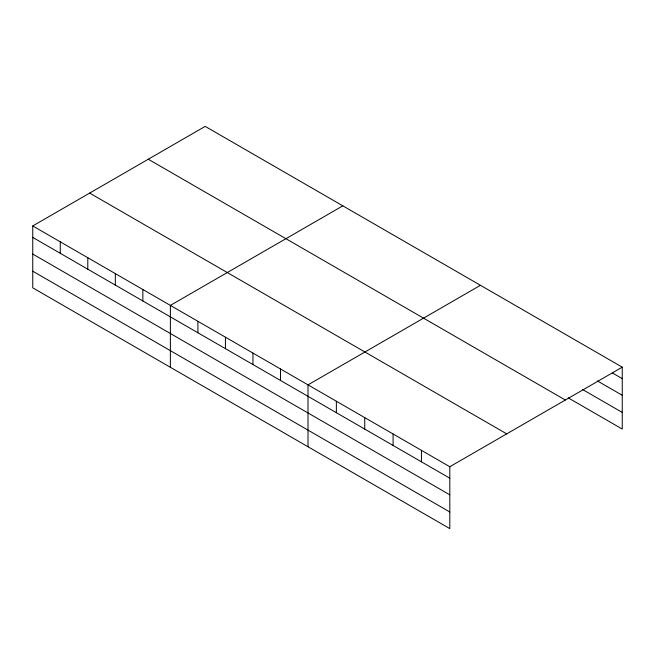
<?xml version="1.0" encoding="UTF-8"?>
<svg xmlns="http://www.w3.org/2000/svg" width="655" height="655" viewBox="0 0 655 655"><rect width="100%" height="100%" fill="white"/><g stroke="black" fill="none" stroke-linecap="round" stroke-linejoin="round"><path stroke-width="0.98" d="M449.805 494.836L449.805 466.728L32.75 225.942L32.75 287.832L449.805 528.618L449.805 494.836L32.75 254.05M568.188 397.847L622.25 429.058L622.25 367.168L205.195 126.382L32.75 225.942M342.819 205.842L170.382 305.402L170.382 367.291M480.451 285.302L308.006 384.862L308.006 446.751M449.805 466.728L622.25 367.168M612.499 373.014L622.25 378.639M597.434 380.948L622.25 395.276M582.369 389.398L622.25 412.421M148.284 159.239L565.347 400.025M89.653 193.086L506.716 433.872M32.75 237.413L449.805 478.199M32.75 271.195L449.805 511.981M421.452 450.353L421.452 461.824M393.09 433.978L393.09 445.449M364.729 417.603L364.729 429.074M336.367 401.237L336.367 412.707M280.479 368.97L280.479 380.44M252.953 353.078L252.953 364.548M225.435 337.186L225.435 348.656M197.908 321.294L197.908 332.765M142.855 289.51L142.855 300.981M115.329 273.618L115.329 285.089M87.803 257.726L87.803 269.197M60.276 241.834L60.276 253.305"/></g></svg>
